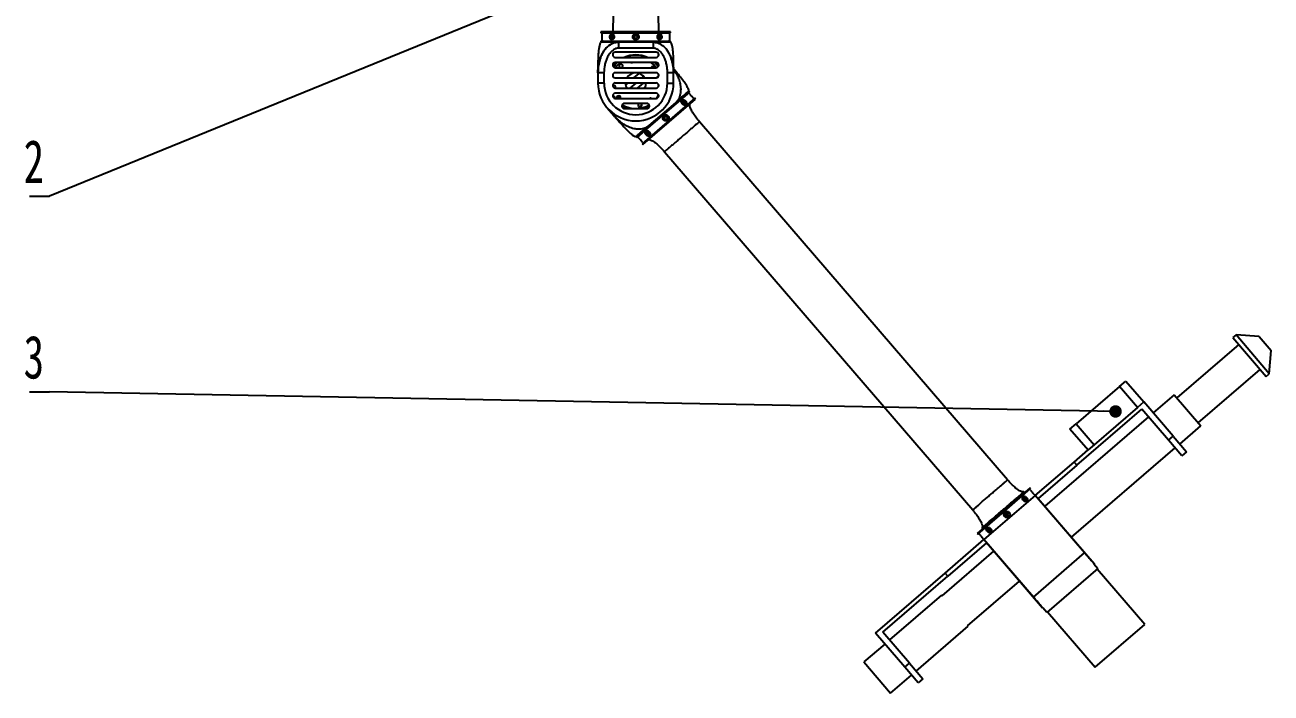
# Model space of a CAD drawing. Header units: millimetres. Extents: x 0 to 297, y 0 to 210.
# Drawn here: x 102.3 to 203.7, y 84.9 to 139.3 of the extents above; entities that cross this region are included whole.
import ezdxf

# ---------------------------------------------------------------- set-up
doc = ezdxf.new("R2010")
doc.units = ezdxf.units.MM
doc.layers.add('图框', color=7, linetype='Continuous')
doc.styles.add('SLDTEXTSTYLE5', font='TXT', dxfattribs={"width": 0.7})
doc.dimstyles.new('SLDDIMSTYLE0', dxfattribs={"dimtxt": 0.18, "dimasz": 1.016, "dimexe": 0, "dimexo": 0.0625, "dimgap": 0, "dimtad": 0, "dimtih": 1, "dimtoh": 1, "dimdec": 0, "dimrnd": 1e-09, "dimzin": 0, "dimdsep": 46, "dimtxsty": 'Standard', "dimblk1": 'DOT', "dimblk2": 'DOT', "dimsah": 1, "dimcen": 0.09, "dimadec": 0, "dimazin": 0, "dimtfac": 1.016, "dimtdec": 0, "dimtofl": 0, "dimtmove": 0, "dimatfit": 3, "dimldrblk": 'DOT', "dimfxl": 1, "dimfrac": 2, "dimtolj": 1, "dimtzin": 0, "dimarcsym": 0})

# ---------------------------------------------------------------- blocks, each defined once
blk = doc.blocks.new('SW_NOTE_0_1')
at = {"layer": '图框', "color": 0}
blk.add_line((-1.61, 0), (0, 0), dxfattribs=at)
at = {"layer": '图框', "color": 0, "insert": (-2.1, 4.57), "char_height": 3.5, "attachment_point": 1, "style": 'SLDTEXTSTYLE5'}
blk.add_mtext('2', dxfattribs=at)
blk = doc.blocks.new('_Dot')
at = {"color": 0, "linetype": 'ByBlock', "lineweight": -2}
blk.add_line((-0.5, 0), (-1, 0), dxfattribs=at)
at = {"color": 0, "linetype": 'ByBlock', "const_width": 0.5}
blk.add_lwpolyline([(-0.25, 0, 1), (0.25, 0, 1)], format="xyb", close=True, dxfattribs=at)
blk = doc.blocks.new('SW_NOTE_0_2')
at = {"layer": '图框', "color": 0}
blk.add_line((-1.61, 0), (0, 0), dxfattribs=at)
at = {"layer": '图框', "color": 0, "insert": (-2.1, 4.58), "char_height": 3.5, "attachment_point": 1, "style": 'SLDTEXTSTYLE5'}
blk.add_mtext('3', dxfattribs=at)

msp = doc.modelspace()

# ---------------------------------------------------------------- linework, layer by layer
at = {"color": 7, "linetype": 'Continuous', "lineweight": 25}
for p, q in [((150.51, 158.29), (150.12, 138.71)), ((153.87, 138.71), (153.48, 158.29)), ((149.16, 138.71), (149.16, 138.63)), ((154.83, 138.71), (149.16, 138.71)), ((149.16, 138.63), (154.83, 138.63)), ((149.25, 138.63), (149.25, 138.54)), ((149.25, 138.04), (149.25, 137.96)), ((154.75, 138.54), (154.75, 138.63)), ((154.75, 137.96), (154.75, 138.04)), ((154.83, 138.63), (154.83, 138.71)), ((149.16, 137.96), (149.16, 137.91)), ((149.16, 137.96), (150.62, 137.96)), ((149.16, 137.91), (149.16, 137.91)), ((153.66, 137.04), (150.33, 137.04)), ((150.47, 137.95), (150.62, 137.96)), ((153.41, 137.88), (150.58, 137.88)), ((153.41, 137.88), (150.58, 137.88)), ((153.41, 137.38), (150.58, 137.38)), ((150.62, 137.96), (153.37, 137.96)), ((153.37, 137.96), (153.52, 137.95)), ((153.37, 137.96), (154.83, 137.96)), ((154.83, 137.91), (154.83, 137.96)), ((154.83, 137.91), (154.83, 137.91)), ((150.33, 136.63), (153.66, 136.63)), ((153.66, 136.21), (150.33, 136.21)), ((148.91, 135.38), (148.91, 134.54)), ((148.91, 135.38), (148.91, 134.54)), ((149.41, 135.38), (149.41, 134.54)), ((150.33, 135.79), (153.66, 135.79)), ((153.66, 135.38), (150.33, 135.38)), ((150.33, 134.96), (153.66, 134.96)), ((151.84, 134.96), (152.27, 135.33)), ((152.63, 135.09), (152.48, 134.96)), ((154.58, 134.54), (154.58, 135.38)), ((155.08, 135.82), (155.08, 135.38)), ((155.08, 134.54), (155.08, 135.38)), ((155.08, 134.54), (155.08, 135.38)), ((149.41, 134.54), (148.91, 134.54)), ((150.35, 134.22), (150.25, 134.14)), ((153.66, 134.54), (150.33, 134.54)), ((150.33, 134.13), (153.66, 134.13)), ((151.18, 134.39), (151.36, 134.54)), ((152, 134.54), (151.51, 134.13)), ((152.15, 134.13), (152.64, 134.54)), ((154.58, 134.54), (155.08, 134.54)), ((153.66, 133.71), (150.33, 133.71)), ((150.33, 133.29), (153.66, 133.29)), ((156.81, 133.3), (152.51, 129.6)), ((152.57, 129.54), (156.86, 133.23)), ((153.1, 131.09), (155.25, 132.94)), ((156.37, 133.8), (155.27, 132.85)), ((155.38, 132.96), (155.27, 132.85)), ((156.31, 133.88), (156.32, 133.89)), ((156.37, 133.69), (156.31, 133.75)), ((156.37, 133.8), (156.34, 133.84)), ((156.34, 133.84), (156.34, 133.84)), ((156.75, 133.24), (156.69, 133.31)), ((156.86, 133.23), (156.81, 133.3)), ((149.66, 132.53), (150.2, 131.9)), ((150.89, 132.59), (151.15, 132.46)), ((152.91, 132.88), (151.08, 132.88)), ((151.08, 132.46), (152.91, 132.46)), ((152.49, 132.77), (152.29, 132.6)), ((153.04, 132.5), (152.97, 132.47)), ((155.27, 132.85), (153.18, 131.06)), ((153.18, 131.06), (152.08, 130.11)), ((153.18, 131.06), (153.06, 130.97)), ((182.27, 102.24), (157.18, 131.39)), ((152, 130.17), (152.01, 130.18)), ((152.05, 130.14), (152.08, 130.11)), ((152.05, 130.14), (152.05, 130.14)), ((152.14, 130.16), (152.2, 130.1)), ((152.51, 129.6), (152.57, 129.54)), ((152.52, 129.72), (152.58, 129.66)), ((154.34, 128.95), (179.43, 99.8)), ((200.87, 114.04), (200.61, 113.82)), ((200.61, 113.82), (203.33, 110.66)), ((202.75, 113.9), (200.87, 114.04)), ((203.58, 110.88), (200.87, 114.04)), ((202.75, 113.9), (203.72, 112.76)), ((201.1, 113.25), (196.05, 108.91)), ((203.58, 110.88), (203.72, 112.76)), ((197.79, 106.88), (202.84, 111.23)), ((203.33, 110.66), (203.58, 110.88)), ((191.39, 109.85), (187.85, 106.8)), ((191.39, 109.85), (191.9, 110.28)), ((192.86, 108.14), (191.39, 109.85)), ((191.9, 110.28), (193.36, 108.58)), ((193.34, 108.56), (193.36, 108.58)), ((195.76, 105.8), (193.36, 108.58)), ((195.83, 109.16), (194.13, 107.69)), ((195.83, 109.16), (198.01, 106.63)), ((187.9, 103.43), (193.2, 108)), ((192.86, 108.14), (189.32, 105.1)), ((193.34, 108.56), (192.86, 108.14)), ((195.38, 105.47), (193.2, 108)), ((193.75, 107.36), (185.31, 100.1)), ((187.35, 106.37), (187.85, 106.8)), ((187.85, 106.8), (189.32, 105.1)), ((196.3, 105.16), (198.01, 106.63)), ((188.82, 104.66), (187.35, 106.37)), ((195.38, 105.47), (195.76, 105.8)), ((195.76, 105.8), (196.84, 104.53)), ((187.48, 97.57), (195.92, 104.84)), ((187.68, 103.68), (188.84, 104.68)), ((189.32, 105.1), (188.84, 104.68)), ((196.46, 104.21), (195.38, 105.47)), ((196.84, 104.53), (196.46, 104.21)), ((184.52, 100.97), (187.68, 103.68)), ((187.68, 103.68), (187.9, 103.43)), ((187.9, 103.43), (184.76, 100.73)), ((184.1, 101.59), (179.8, 97.89)), ((182, 99.68), (184.15, 101.53)), ((184.14, 101.41), (184.09, 101.47)), ((184.15, 101.53), (184.1, 101.59)), ((184.52, 100.97), (180.35, 97.38)), ((183.65, 101.21), (183.6, 101.27)), ((184.52, 100.97), (184.47, 101.03)), ((188.54, 96.29), (184.52, 100.97)), ((184.76, 100.73), (189.33, 95.43)), ((179.85, 97.83), (182, 99.68)), ((179.8, 97.89), (179.85, 97.83)), ((179.92, 97.88), (179.97, 97.82)), ((180.19, 98.34), (180.24, 98.27)), ((180.3, 97.44), (180.35, 97.38)), ((181.13, 96.43), (176.92, 92.81)), ((177.19, 94.66), (180.35, 97.38)), ((180.55, 97.11), (177.41, 94.41)), ((184.37, 92.7), (180.35, 97.38)), ((185.11, 91.8), (180.55, 97.11)), ((184.37, 92.7), (188.54, 96.29)), ((189.33, 95.42), (189.3, 95.41)), ((189.3, 95.41), (189.63, 95.03)), ((189.33, 95.43), (189.33, 95.42)), ((171.51, 89.77), (177.19, 94.66)), ((172.11, 89.84), (177.41, 94.41)), ((177.41, 94.41), (177.19, 94.66)), ((189.63, 95.03), (185.46, 91.44)), ((193.44, 90.48), (189.57, 94.97)), ((179.02, 90.37), (183.23, 93.99)), ((176.88, 92.85), (172.65, 89.21)), ((176.92, 92.81), (176.88, 92.85)), ((185.12, 91.8), (185.11, 91.8)), ((185.14, 91.82), (185.12, 91.8)), ((185.46, 91.44), (185.14, 91.82)), ((185.53, 91.49), (189.4, 87)), ((174.82, 86.68), (179.06, 90.33)), ((179.06, 90.33), (179.02, 90.37)), ((189.4, 87), (193.44, 90.48)), ((173.9, 86.99), (171.51, 89.77)), ((174.28, 87.32), (172.11, 89.84)), ((172.27, 88.88), (170.56, 87.42)), ((170.56, 87.42), (172.74, 84.89)), ((173.9, 86.99), (174.28, 87.32)), ((174.28, 87.32), (175.37, 86.05)), ((172.74, 84.89), (174.44, 86.36)), ((174.99, 85.73), (173.9, 86.99)), ((175.37, 86.05), (174.99, 85.73))]:
    msp.add_line(p, q, dxfattribs=at)
at = {"color": 7, "linetype": 'Continuous', "lineweight": 25, "flags": 128}
for points in [[(150.22, 138.4), (150.2, 138.41), (150.17, 138.42), (150.14, 138.41), (150.11, 138.38), (150.09, 138.34), (150.08, 138.29), (150.09, 138.25), (150.11, 138.21), (150.14, 138.18), (150.17, 138.17), (150.2, 138.18), (150.22, 138.19)], [(153.91, 138.29), (153.91, 138.34), (153.89, 138.38), (153.86, 138.41), (153.82, 138.42), (153.79, 138.41), (153.77, 138.4)], [(153.78, 138.19), (153.79, 138.18), (153.82, 138.17), (153.86, 138.18), (153.89, 138.21), (153.91, 138.25), (153.91, 138.29)], [(150.49, 136.21), (150.39, 136.12), (150.18, 135.86)], [(153.66, 135.79), (153.46, 136.03), (153.25, 136.21)], [(153.82, 135.86), (153.7, 136.01), (153.51, 136.21)], [(153.57, 136.21), (153.71, 136.06), (153.85, 135.9)], [(150.69, 135.84), (150.73, 135.8), (150.75, 135.79)], [(153.32, 135.87), (153.32, 135.85), (153.33, 135.79)], [(150.14, 133.59), (150.21, 133.47), (150.33, 133.29)], [(153.66, 133.29), (153.76, 133.43), (153.85, 133.59)], [(155.86, 132.78), (155.88, 132.78), (155.91, 132.8), (155.93, 132.83), (155.93, 132.87), (155.92, 132.91), (155.9, 132.95), (155.86, 132.98), (155.82, 133), (155.78, 133), (155.75, 132.99), (155.73, 132.96), (155.72, 132.94)], [(151.03, 132.47), (151.02, 132.47), (150.95, 132.5)], [(152.85, 132.46), (153, 132.53), (153.11, 132.59)], [(153.03, 130.62), (153.01, 130.62), (152.98, 130.61), (152.96, 130.58), (152.95, 130.54), (152.97, 130.49), (152.99, 130.45)], [(152.99, 130.45), (153.03, 130.42), (153.07, 130.4), (153.11, 130.4), (153.14, 130.42), (153.16, 130.45), (153.16, 130.47)], [(183.67, 100.67), (183.63, 100.71), (183.59, 100.72), (183.55, 100.73), (183.52, 100.71), (183.5, 100.68), (183.5, 100.66)], [(183.64, 100.51), (183.65, 100.51), (183.69, 100.52), (183.71, 100.55), (183.71, 100.59), (183.7, 100.63), (183.67, 100.67)], [(180.8, 98.34), (180.79, 98.34), (180.75, 98.33), (180.73, 98.3), (180.73, 98.26), (180.74, 98.22), (180.77, 98.18), (180.8, 98.14), (180.85, 98.13), (180.88, 98.12), (180.92, 98.14), (180.94, 98.17), (180.94, 98.18)]]:
    msp.add_lwpolyline(points, dxfattribs=at)
at = {"color": 7, "linetype": 'Continuous', "lineweight": 25}
for centre in [(152, 138.29), (154.44, 131.7), (182.22, 99.42)]:
    msp.add_circle(centre, 0.125, dxfattribs=at)
for centre, radius, start, end in [((150.27, 138.29), 0.284, 123.9975, 236.2588), ((153.76, 138.27), 0.247, 300.2335, 5.6165), ((153.75, 138.32), 0.25, 354.6328, 57.8054), ((150.33, 136.84), 0.208, 90, 270), ((153.66, 136.84), 0.208, 270, 90), ((150.33, 136), 0.208, 90, 270), ((152, 134.54), 2.29, 133.3418, 143.7384), ((152, 134.54), 2.08, 126.8699, 143.1301), ((150.8, 135.93), 0.15, 291.4118, 220.7127), ((152, 134.54), 2.29, 65.38, 114.62), ((152, 134.54), 2.25, 67.8084, 112.1916), ((151.66, 136.35), 0.15, 243.9089, 296.0911), ((153.66, 136), 0.208, 270, 90), ((150.33, 135.17), 0.208, 90, 270), ((152, 134.54), 0.833, 30, 150), ((153.39, 135.74), 0.15, 21.1728, 158.8272), ((153.66, 135.17), 0.208, 270, 90), ((153.8, 134.89), 0.15, 81.1397, 149.5817), ((152, 134.54), 3.08, 180, 0), ((152, 134.54), 3.08, 180, 0), ((152, 134.54), 2.58, 180, 0), ((150.33, 134.34), 0.208, 90, 270), ((150.2, 134.2), 0.15, 329.642, 119.3895), ((152, 134.54), 0.833, 180, 210), ((152, 134.54), 0.833, 330, 0), ((153.66, 134.34), 0.208, 270, 90), ((150.33, 133.5), 0.208, 90, 270), ((150.61, 133.35), 0.15, 338.8272, 201.1728), ((150.6, 133.62), 0.208, 237.9821, 306.1238), ((153.19, 133.16), 0.15, 68.5882, 111.4118), ((153.66, 133.5), 0.208, 270, 90), ((155.75, 132.83), 0.284, 344.7102, 96.9716), ((151.08, 132.67), 0.208, 90, 270), ((152, 134.54), 2.08, 238.2206, 301.7794), ((152.34, 132.74), 0.15, 116.0911, 220.7127), ((152.34, 132.74), 0.15, 220.7127, 63.9089), ((152.91, 132.67), 0.208, 270, 90), ((150.28, 128.12), 2.76, 35.5714, 45.9186), ((153.1, 130.57), 0.247, 160.9462, 226.3292), ((153.13, 130.54), 0.25, 215.3455, 278.5181), ((183.53, 100.59), 0.25, 35.3455, 98.5181), ((183.57, 100.55), 0.247, 340.9462, 46.3292), ((180.91, 98.3), 0.284, 164.7102, 276.9716)]:
    msp.add_arc(centre, radius, start, end, dxfattribs=at)
for points, knots in [([(149.25, 138.04), (149.25, 138.05), (149.25, 138.05), (149.25, 138.1), (149.26, 138.16), (149.26, 138.24), (149.26, 138.32), (149.26, 138.41), (149.25, 138.48), (149.25, 138.52), (149.25, 138.55), (149.25, 138.54), (149.25, 138.54)], [0, 0, 0, 0, 0.10707, 0.214129, 0.321464, 0.428984, 0.536202, 0.643103, 0.750165, 0.857616, 0.965077, 1, 1, 1, 1]), ([(150.24, 138.29), (150.24, 138.32), (150.23, 138.38), (150.2, 138.45), (150.15, 138.51), (150.09, 138.54), (150.03, 138.55), (149.98, 138.52), (149.93, 138.47), (149.9, 138.4), (149.88, 138.32), (149.89, 138.24), (149.91, 138.16), (149.94, 138.1), (149.99, 138.05), (150.05, 138.04), (150.11, 138.05), (150.17, 138.1), (150.21, 138.16), (150.23, 138.23), (150.24, 138.28), (150.24, 138.29)], [0, 0, 0, 0, 0.053537, 0.10707, 0.160741, 0.214504, 0.268116, 0.321571, 0.375106, 0.428834, 0.482568, 0.53611, 0.589561, 0.643165, 0.696926, 0.750605, 0.804091, 0.857574, 0.911247, 0.965009, 1, 1, 1, 1]), ([(152.25, 138.29), (152.25, 138.32), (152.24, 138.38), (152.2, 138.45), (152.13, 138.51), (152.05, 138.54), (151.97, 138.55), (151.89, 138.52), (151.82, 138.47), (151.77, 138.4), (151.74, 138.32), (151.75, 138.24), (151.78, 138.16), (151.84, 138.1), (151.91, 138.05), (152, 138.04), (152.08, 138.05), (152.16, 138.1), (152.21, 138.16), (152.24, 138.23), (152.25, 138.28), (152.25, 138.29)], [0, 0, 0, 0, 0.053537, 0.10707, 0.160741, 0.214504, 0.268116, 0.321571, 0.375106, 0.428834, 0.482568, 0.53611, 0.589561, 0.643165, 0.696926, 0.750605, 0.804091, 0.857574, 0.911247, 0.965009, 1, 1, 1, 1]), ([(154.11, 138.29), (154.11, 138.32), (154.11, 138.38), (154.08, 138.45), (154.04, 138.51), (153.98, 138.54), (153.92, 138.55), (153.86, 138.52), (153.81, 138.47), (153.77, 138.4), (153.76, 138.32), (153.76, 138.24), (153.78, 138.16), (153.83, 138.1), (153.88, 138.05), (153.94, 138.04), (154, 138.05), (154.05, 138.1), (154.09, 138.16), (154.11, 138.23), (154.11, 138.28), (154.11, 138.29)], [0, 0, 0, 0, 0.053537, 0.10707, 0.160741, 0.214504, 0.268116, 0.321571, 0.375106, 0.428834, 0.482568, 0.53611, 0.589561, 0.643165, 0.696926, 0.750605, 0.804091, 0.857574, 0.911247, 0.965009, 1, 1, 1, 1]), ([(154.75, 138.54), (154.75, 138.54), (154.75, 138.55), (154.75, 138.52), (154.74, 138.47), (154.74, 138.4), (154.74, 138.32), (154.74, 138.24), (154.74, 138.16), (154.74, 138.1), (154.75, 138.05), (154.75, 138.05), (154.75, 138.04)], [0, 0, 0, 0, 0.036426, 0.143334, 0.250401, 0.357854, 0.46532, 0.572401, 0.679301, 0.786506, 0.894025, 1, 1, 1, 1]), ([(148.91, 135.38), (148.92, 135.52), (148.93, 135.79), (148.99, 136.16), (149.08, 136.47), (149.17, 136.72), (149.31, 137.02), (149.48, 137.27), (149.66, 137.47), (149.82, 137.61), (149.99, 137.72), (150.24, 137.84), (150.44, 137.86), (150.58, 137.88)], [0, 0, 0, 0, 0.125879, 0.249836, 0.335617, 0.418381, 0.498821, 0.629083, 0.690065, 0.749143, 0.813159, 0.874611, 1, 1, 1, 1]), ([(150.58, 137.88), (150.51, 137.87), (150.37, 137.87), (150.18, 137.81), (149.99, 137.72), (149.76, 137.57), (149.57, 137.37), (149.4, 137.15), (149.26, 136.91), (149.12, 136.6), (148.96, 136.07), (148.93, 135.65), (148.91, 135.38)], [0, 0, 0, 0, 0.062163, 0.125479, 0.187034, 0.2512, 0.371029, 0.434611, 0.501431, 0.623171, 0.751017, 1, 1, 1, 1]), ([(149.15, 137.87), (149.13, 137.84), (149.07, 137.75), (149.03, 137.55), (148.99, 137.31), (148.96, 137.04), (148.93, 136.73), (148.92, 136.31), (148.92, 135.99), (148.91, 135.82)], [0, 0, 0, 0, 0.0377806, 0.1604042, 0.288984, 0.3944847, 0.5474895, 0.7485971, 1, 1, 1, 1]), ([(150.44, 137.87), (150.24, 137.86), (149.92, 137.86), (149.58, 137.86), (149.36, 137.86), (149.21, 137.86), (149.16, 137.86), (149.14, 137.86), (149.14, 137.86), (149.14, 137.86)], [0, 0, 0, 0, 0.264962, 0.429563, 0.59858, 0.76347, 0.932932, 0.996624, 1, 1, 1, 1]), ([(149.17, 137.91), (149.16, 137.91), (149.16, 137.91), (149.18, 137.91), (149.23, 137.92), (149.38, 137.92), (149.6, 137.92), (149.95, 137.93), (150.27, 137.94), (150.47, 137.95)], [0, 0, 0, 0, 0.00304, 0.067224, 0.233065, 0.403714, 0.568497, 0.737993, 1, 1, 1, 1]), ([(150.58, 137.38), (150.53, 137.37), (150.42, 137.37), (150.28, 137.31), (150.14, 137.22), (149.98, 137.09), (149.82, 136.88), (149.66, 136.61), (149.55, 136.31), (149.44, 135.9), (149.43, 135.59), (149.41, 135.38)], [0, 0, 0, 0, 0.061289, 0.12598, 0.186487, 0.25171, 0.370284, 0.500908, 0.623027, 0.75096, 1, 1, 1, 1]), ([(150.47, 137.95), (150.47, 137.95), (150.47, 137.94), (150.47, 137.92), (150.47, 137.89), (150.46, 137.88), (150.45, 137.87), (150.44, 137.87)], [0, 0, 0, 0, 0.01765, 0.282735, 0.521873, 0.760935, 1, 1, 1, 1]), ([(153.41, 137.88), (153.55, 137.86), (153.75, 137.84), (154, 137.72), (154.23, 137.57), (154.43, 137.37), (154.59, 137.15), (154.74, 136.91), (154.88, 136.6), (155.04, 136.07), (155.06, 135.65), (155.08, 135.38)], [0, 0, 0, 0, 0.121448, 0.184506, 0.251272, 0.371118, 0.434707, 0.501532, 0.623388, 0.751344, 1, 1, 1, 1]), ([(155.08, 135.38), (155.08, 135.52), (155.07, 135.79), (155, 136.15), (154.92, 136.47), (154.82, 136.72), (154.68, 137.02), (154.52, 137.27), (154.33, 137.47), (154.12, 137.65), (153.83, 137.84), (153.55, 137.86), (153.41, 137.88)], [0, 0, 0, 0, 0.125477, 0.249048, 0.335192, 0.418292, 0.499051, 0.629385, 0.690397, 0.749502, 0.878719, 1, 1, 1, 1]), ([(154.58, 135.38), (154.58, 135.48), (154.57, 135.69), (154.52, 136.01), (154.45, 136.31), (154.34, 136.58), (154.23, 136.79), (154.11, 136.97), (153.99, 137.11), (153.86, 137.22), (153.72, 137.31), (153.57, 137.37), (153.47, 137.37), (153.41, 137.38)], [0, 0, 0, 0, 0.125468, 0.249222, 0.377063, 0.499151, 0.587748, 0.670436, 0.748415, 0.813576, 0.874081, 0.938728, 1, 1, 1, 1]), ([(153.52, 137.95), (153.52, 137.95), (153.52, 137.94), (153.52, 137.92), (153.53, 137.89), (153.54, 137.88), (153.55, 137.87), (153.55, 137.87)], [0, 0, 0, 0, 0.017651, 0.282739, 0.521876, 0.760936, 1, 1, 1, 1]), ([(153.52, 137.95), (153.68, 137.95), (153.97, 137.93), (154.3, 137.93), (154.55, 137.92), (154.72, 137.92), (154.81, 137.92), (154.84, 137.91), (154.83, 137.91), (154.83, 137.91)], [0, 0, 0, 0, 0.206172, 0.371169, 0.540904, 0.70669, 0.877282, 0.990206, 1, 1, 1, 1]), ([(154.85, 137.86), (154.85, 137.86), (154.86, 137.86), (154.83, 137.86), (154.75, 137.86), (154.58, 137.86), (154.33, 137.86), (154, 137.86), (153.71, 137.87), (153.55, 137.87)], [0, 0, 0, 0, 0.010007, 0.122112, 0.287056, 0.456569, 0.621558, 0.79102, 1, 1, 1, 1]), ([(155.08, 135.82), (155.08, 136.24), (155.07, 136.83), (154.99, 137.48), (154.92, 137.73), (154.88, 137.82), (154.86, 137.85), (154.85, 137.87)], [0, 0, 0, 0, 0.603979, 0.853386, 0.941657, 0.974551, 1, 1, 1, 1]), ([(155.04, 135.74), (155.04, 135.73), (155.08, 135.7), (155.14, 135.62), (155.16, 135.6), (155.17, 135.59)], [0, 0, 0, 0, 0.0482698, 0.5371709, 1, 1, 1, 1]), ([(155.25, 132.94), (155.34, 133.04), (155.48, 133.19), (155.59, 133.44), (155.66, 133.71), (155.69, 133.99), (155.67, 134.26), (155.62, 134.53), (155.52, 134.87), (155.34, 135.28), (155.15, 135.54), (155.05, 135.68)], [0, 0, 0, 0, 0.13343, 0.202703, 0.276041, 0.407913, 0.477886, 0.551422, 0.685403, 0.826095, 1, 1, 1, 1]), ([(156.32, 133.88), (156.32, 133.91), (156.32, 133.99), (156.24, 134.16), (156.09, 134.41), (155.86, 134.74), (155.55, 135.14), (155.3, 135.43), (155.17, 135.59)], [0, 0, 0, 0, 0.0335329, 0.1199207, 0.2649361, 0.4529151, 0.6995241, 1, 1, 1, 1]), ([(155.35, 133.04), (155.34, 133.04), (155.34, 133.03), (155.34, 133), (155.35, 132.98), (155.37, 132.97), (155.38, 132.96), (155.38, 132.96)], [0, 0, 0, 0, 0.239063, 0.478123, 0.717259, 0.982349, 1, 1, 1, 1]), ([(155.35, 133.04), (155.47, 133.15), (155.68, 133.35), (155.94, 133.57), (156.12, 133.72), (156.25, 133.84), (156.29, 133.87), (156.31, 133.88)], [0, 0, 0, 0, 0.244829, 0.431562, 0.623319, 0.809074, 1, 1, 1, 1]), ([(156.34, 133.84), (156.34, 133.84), (156.33, 133.83), (156.27, 133.77), (156.15, 133.66), (155.96, 133.49), (155.71, 133.27), (155.5, 133.07), (155.38, 132.96)], [0, 0, 0, 0, 0.1125619, 0.2783782, 0.449003, 0.6148169, 0.7854388, 1, 1, 1, 1]), ([(155.78, 132.85), (155.8, 132.83), (155.84, 132.79), (155.91, 132.76), (155.98, 132.74), (156.05, 132.76), (156.1, 132.79), (156.13, 132.85), (156.13, 132.91), (156.11, 132.99), (156.07, 133.06), (156.01, 133.12), (155.94, 133.17), (155.87, 133.19), (155.8, 133.19), (155.75, 133.16), (155.72, 133.11), (155.7, 133.05), (155.71, 132.97), (155.74, 132.9), (155.77, 132.86), (155.78, 132.85)], [0, 0, 0, 0, 0.053537, 0.10707, 0.160741, 0.214504, 0.268116, 0.321571, 0.375106, 0.428834, 0.482568, 0.53611, 0.589561, 0.643165, 0.696926, 0.750605, 0.804091, 0.857574, 0.911247, 0.965009, 1, 1, 1, 1]), ([(156.37, 133.69), (156.37, 133.69), (156.36, 133.69), (156.37, 133.68), (156.4, 133.64), (156.43, 133.59), (156.48, 133.54), (156.51, 133.5), (156.52, 133.49)], [0, 0, 0, 0, 0.002759, 0.216631, 0.430489, 0.645107, 0.860084, 1, 1, 1, 1]), ([(156.52, 133.49), (156.54, 133.47), (156.58, 133.43), (156.63, 133.37), (156.67, 133.33), (156.69, 133.31), (156.69, 133.31), (156.69, 133.31)], [0, 0, 0, 0, 0.214234, 0.428446, 0.643215, 0.858351, 1, 1, 1, 1]), ([(150.2, 131.9), (150.3, 131.8), (150.48, 131.6), (150.77, 131.36), (151.04, 131.18), (151.28, 131.05), (151.57, 130.92), (151.86, 130.84), (152.14, 130.8), (152.34, 130.8), (152.54, 130.83), (152.81, 130.9), (152.98, 131.01), (153.1, 131.09)], [0, 0, 0, 0, 0.125251, 0.248602, 0.334721, 0.417798, 0.498535, 0.628852, 0.689856, 0.748951, 0.813023, 0.874513, 1, 1, 1, 1]), ([(150.49, 131.57), (150.49, 131.57), (150.49, 131.57), (150.47, 131.6), (150.44, 131.62), (150.42, 131.65), (150.4, 131.67), (150.38, 131.7), (150.35, 131.73), (150.34, 131.75), (150.33, 131.75), (150.33, 131.76), (150.33, 131.76), (150.33, 131.76), (150.33, 131.76), (150.33, 131.76), (150.33, 131.76), (150.33, 131.76), (150.33, 131.76), (150.33, 131.76), (150.33, 131.76), (150.3, 131.79), (150.26, 131.84), (150.21, 131.89), (150.21, 131.9), (150.2, 131.9)], [0, 0, 0, 0, 0.083219, 0.165177, 0.251586, 0.286847, 0.328642, 0.376978, 0.465322, 0.490294, 0.49798, 0.500887, 0.501848, 0.502209, 0.502356, 0.502418, 0.502445, 0.502457, 0.502462, 0.502464, 0.502465, 0.502466, 0.676913, 0.837296, 1, 1, 1, 1]), ([(154.25, 131.54), (154.27, 131.52), (154.32, 131.48), (154.4, 131.45), (154.48, 131.45), (154.56, 131.48), (154.63, 131.53), (154.68, 131.6), (154.7, 131.68), (154.69, 131.77), (154.65, 131.85), (154.59, 131.91), (154.52, 131.95), (154.43, 131.96), (154.35, 131.94), (154.28, 131.89), (154.22, 131.83), (154.19, 131.75), (154.19, 131.66), (154.22, 131.59), (154.24, 131.55), (154.25, 131.54)], [0, 0, 0, 0, 0.053537, 0.10707, 0.160741, 0.214504, 0.268116, 0.321571, 0.375106, 0.428834, 0.482568, 0.53611, 0.589561, 0.643165, 0.696926, 0.750605, 0.804091, 0.857574, 0.911247, 0.965009, 1, 1, 1, 1]), ([(157.18, 131.39), (157.08, 131.52), (156.89, 131.75), (156.66, 132.09), (156.51, 132.36), (156.42, 132.55), (156.39, 132.69), (156.39, 132.77), (156.41, 132.83), (156.42, 132.85), (156.42, 132.85)], [0, 0, 0, 0, 0.2829588, 0.5291867, 0.7217594, 0.8285259, 0.9061854, 0.9607119, 0.981764, 1, 1, 1, 1]), ([(150.49, 131.57), (150.77, 131.25), (151.14, 130.84), (151.6, 130.41), (151.8, 130.26), (151.92, 130.19), (151.98, 130.18), (152.01, 130.17)], [0, 0, 0, 0, 0.6053505, 0.8009593, 0.9137887, 0.9622185, 1, 1, 1, 1]), ([(152.01, 130.18), (152.03, 130.2), (152.07, 130.23), (152.2, 130.35), (152.39, 130.51), (152.64, 130.73), (152.86, 130.91), (152.99, 131.01)], [0, 0, 0, 0, 0.187263, 0.379719, 0.56797, 0.761366, 1, 1, 1, 1]), ([(153.06, 130.97), (152.94, 130.87), (152.71, 130.69), (152.46, 130.48), (152.27, 130.32), (152.13, 130.21), (152.06, 130.15), (152.05, 130.15), (152.05, 130.14)], [0, 0, 0, 0, 0.207387, 0.373203, 0.543832, 0.709645, 0.880267, 1, 1, 1, 1]), ([(152.99, 131.01), (152.99, 131.01), (153, 131.01), (153.02, 131.01), (153.04, 130.99), (153.06, 130.98), (153.06, 130.97), (153.06, 130.97)], [0, 0, 0, 0, 0.239066, 0.478129, 0.717267, 0.98235, 1, 1, 1, 1]), ([(152.84, 130.32), (152.86, 130.3), (152.9, 130.26), (152.97, 130.23), (153.04, 130.21), (153.1, 130.22), (153.15, 130.26), (153.18, 130.31), (153.19, 130.38), (153.17, 130.46), (153.13, 130.53), (153.07, 130.6), (153, 130.64), (152.93, 130.66), (152.86, 130.66), (152.8, 130.63), (152.77, 130.58), (152.76, 130.51), (152.77, 130.44), (152.8, 130.37), (152.83, 130.34), (152.84, 130.32)], [0, 0, 0, 0, 0.053537, 0.10707, 0.160741, 0.214504, 0.268116, 0.321571, 0.375106, 0.428834, 0.482568, 0.53611, 0.589561, 0.643165, 0.696926, 0.750605, 0.804091, 0.857574, 0.911247, 0.965009, 1, 1, 1, 1]), ([(153.01, 129.92), (153.02, 129.92), (153.04, 129.93), (153.09, 129.94), (153.18, 129.92), (153.31, 129.87), (153.49, 129.76), (153.73, 129.57), (154.03, 129.29), (154.23, 129.07), (154.34, 128.95)], [0, 0, 0, 0, 0.018236, 0.039288, 0.093815, 0.171474, 0.278241, 0.470813, 0.717041, 1, 1, 1, 1]), ([(183.6, 101.27), (183.59, 101.27), (183.57, 101.26), (183.52, 101.25), (183.43, 101.27), (183.3, 101.32), (183.12, 101.43), (182.87, 101.62), (182.58, 101.9), (182.38, 102.12), (182.27, 102.24)], [0, 0, 0, 0, 0.018236, 0.039288, 0.093815, 0.171474, 0.278241, 0.470813, 0.717041, 1, 1, 1, 1]), ([(183.82, 100.8), (183.8, 100.82), (183.76, 100.86), (183.69, 100.9), (183.62, 100.92), (183.56, 100.91), (183.51, 100.87), (183.48, 100.81), (183.48, 100.74), (183.49, 100.67), (183.53, 100.59), (183.59, 100.53), (183.66, 100.49), (183.74, 100.47), (183.81, 100.47), (183.86, 100.5), (183.9, 100.55), (183.91, 100.61), (183.89, 100.69), (183.86, 100.75), (183.83, 100.79), (183.82, 100.8)], [0, 0, 0, 0, 0.053537, 0.10707, 0.160741, 0.214504, 0.268116, 0.321571, 0.375106, 0.428834, 0.482568, 0.53611, 0.589561, 0.643165, 0.696926, 0.750605, 0.804091, 0.857574, 0.911247, 0.965009, 1, 1, 1, 1]), ([(184.14, 101.41), (184.14, 101.41), (184.14, 101.41), (184.15, 101.39), (184.18, 101.35), (184.22, 101.3), (184.28, 101.23), (184.33, 101.17), (184.39, 101.11), (184.43, 101.06), (184.46, 101.03), (184.47, 101.03), (184.47, 101.03)], [0, 0, 0, 0, 0.036426, 0.143334, 0.250401, 0.357854, 0.46532, 0.572401, 0.679301, 0.786506, 0.894025, 1, 1, 1, 1]), ([(179.43, 99.8), (179.53, 99.67), (179.72, 99.44), (179.95, 99.1), (180.1, 98.83), (180.18, 98.64), (180.22, 98.5), (180.22, 98.42), (180.2, 98.36), (180.19, 98.34), (180.19, 98.34)], [0, 0, 0, 0, 0.282959, 0.529187, 0.721759, 0.828526, 0.906185, 0.960712, 0.981764, 1, 1, 1, 1]), ([(182.38, 99.24), (182.4, 99.26), (182.44, 99.3), (182.47, 99.38), (182.47, 99.46), (182.44, 99.54), (182.39, 99.61), (182.32, 99.66), (182.24, 99.68), (182.15, 99.67), (182.08, 99.63), (182.01, 99.58), (181.98, 99.5), (181.96, 99.41), (181.98, 99.33), (182.03, 99.26), (182.09, 99.2), (182.17, 99.17), (182.26, 99.17), (182.33, 99.2), (182.37, 99.22), (182.38, 99.24)], [0, 0, 0, 0, 0.053538, 0.107071, 0.160741, 0.214504, 0.268117, 0.32157, 0.375105, 0.428833, 0.482567, 0.536109, 0.589562, 0.643166, 0.696927, 0.750606, 0.804091, 0.857573, 0.911246, 0.965008, 1, 1, 1, 1]), ([(182.1, 99.38), (182.12, 99.37), (182.14, 99.36), (182.18, 99.36), (182.22, 99.38), (182.26, 99.4), (182.28, 99.44), (182.29, 99.48), (182.29, 99.51), (182.28, 99.53), (182.28, 99.53)], [0, 0, 0, 0, 0.129327, 0.266512, 0.403783, 0.54091, 0.677887, 0.814942, 0.952182, 1, 1, 1, 1]), ([(180.14, 97.64), (180.13, 97.66), (180.09, 97.7), (180.04, 97.76), (180, 97.8), (179.97, 97.82), (179.97, 97.82), (179.97, 97.82)], [0, 0, 0, 0, 0.214234, 0.428446, 0.643215, 0.858351, 1, 1, 1, 1]), ([(180.3, 97.44), (180.3, 97.44), (180.3, 97.44), (180.29, 97.45), (180.27, 97.48), (180.23, 97.53), (180.19, 97.59), (180.16, 97.62), (180.14, 97.64)], [0, 0, 0, 0, 0.002759, 0.216631, 0.430489, 0.645107, 0.860084, 1, 1, 1, 1]), ([(180.89, 98.28), (180.87, 98.3), (180.83, 98.34), (180.75, 98.37), (180.68, 98.38), (180.61, 98.37), (180.56, 98.33), (180.54, 98.28), (180.53, 98.21), (180.56, 98.14), (180.6, 98.07), (180.66, 98), (180.72, 97.96), (180.79, 97.93), (180.86, 97.94), (180.91, 97.96), (180.95, 98.01), (180.96, 98.08), (180.95, 98.16), (180.93, 98.23), (180.9, 98.26), (180.89, 98.28)], [0, 0, 0, 0, 0.053537, 0.10707, 0.160741, 0.214504, 0.268116, 0.321571, 0.375106, 0.428834, 0.482568, 0.53611, 0.589561, 0.643165, 0.696926, 0.750605, 0.804091, 0.857574, 0.911247, 0.965009, 1, 1, 1, 1]), ([(188.54, 96.29), (188.67, 96.15), (188.91, 95.87), (189.17, 95.58), (189.3, 95.45), (189.33, 95.42)], [0, 0, 0, 0, 0.434023, 0.868122, 1, 1, 1, 1]), ([(185.12, 91.8), (185.03, 91.92), (184.85, 92.15), (184.57, 92.47), (184.41, 92.66), (184.37, 92.7)], [0, 0, 0, 0, 0.430312, 0.860387, 1, 1, 1, 1])]:
    msp.add_open_spline(points, degree=3, knots=knots, dxfattribs=at)
for points in [[(150.62, 137.96), (150.62, 137.95), (150.62, 137.93), (150.61, 137.9), (150.6, 137.88), (150.59, 137.88), (150.58, 137.88)], [(150.58, 137.88), (150.58, 137.8), (150.58, 137.65), (150.58, 137.47), (150.58, 137.38)], [(153.37, 137.96), (153.37, 137.95), (153.38, 137.93), (153.39, 137.9), (153.4, 137.88), (153.41, 137.88), (153.41, 137.88)], [(153.41, 137.88), (153.41, 137.8), (153.41, 137.65), (153.41, 137.47), (153.41, 137.38)], [(149.41, 135.38), (149.32, 135.38), (149.14, 135.38), (148.99, 135.38), (148.91, 135.38)], [(155.08, 135.38), (155, 135.38), (154.85, 135.38), (154.67, 135.38), (154.58, 135.38)], [(155.25, 132.94), (155.24, 132.94), (155.24, 132.93), (155.24, 132.91), (155.25, 132.88), (155.26, 132.86), (155.27, 132.85)], [(153.1, 131.09), (153.1, 131.1), (153.11, 131.1), (153.14, 131.1), (153.16, 131.08), (153.18, 131.07), (153.18, 131.06)], [(157.18, 131.39), (157.18, 131.39), (157.17, 131.38), (157.08, 131.31), (156.95, 131.2), (156.77, 131.04), (156.56, 130.86), (156.31, 130.64), (156.04, 130.41), (155.85, 130.25), (155.76, 130.17)], [(155.76, 130.17), (155.67, 130.09), (155.48, 129.93), (155.21, 129.7), (154.97, 129.49), (154.75, 129.3), (154.57, 129.15), (154.44, 129.04), (154.36, 128.96), (154.34, 128.95), (154.34, 128.95)], [(180.85, 101.02), (180.94, 101.1), (181.13, 101.26), (181.4, 101.49), (181.64, 101.7), (181.86, 101.89), (182.04, 102.04), (182.17, 102.15), (182.25, 102.23), (182.26, 102.24), (182.27, 102.24)], [(179.43, 99.8), (179.43, 99.8), (179.44, 99.81), (179.53, 99.88), (179.66, 99.99), (179.84, 100.15), (180.05, 100.33), (180.3, 100.55), (180.57, 100.78), (180.76, 100.94), (180.85, 101.02)], [(181.89, 99.8), (182.01, 99.9), (182.23, 100.09), (182.55, 100.37), (182.85, 100.62), (183.11, 100.85), (183.32, 101.03), (183.48, 101.17), (183.58, 101.25), (183.59, 101.27), (183.6, 101.27)], [(180.19, 98.34), (180.19, 98.34), (180.21, 98.35), (180.31, 98.44), (180.47, 98.58), (180.68, 98.76), (180.94, 98.98), (181.24, 99.24), (181.56, 99.52), (181.78, 99.71), (181.89, 99.8)]]:
    msp.add_open_spline(points, degree=3, dxfattribs=at)

# ---------------------------------------------------------------- block references
at = {"layer": '图框'}
for name, p in [('SW_NOTE_0_1', (104.26, 125.34)), ('SW_NOTE_0_2', (104.26, 109.41))]:
    msp.add_blockref(name, p, dxfattribs=at)

# ---------------------------------------------------------------- leaders
for points in [[(160.22, 148.14), (104.26, 125.34)], [(191.06, 107.81), (104.26, 109.41)]]:
    msp.add_leader(points, dimstyle='SLDDIMSTYLE0', dxfattribs=at)

doc.saveas('drawing.dxf')
